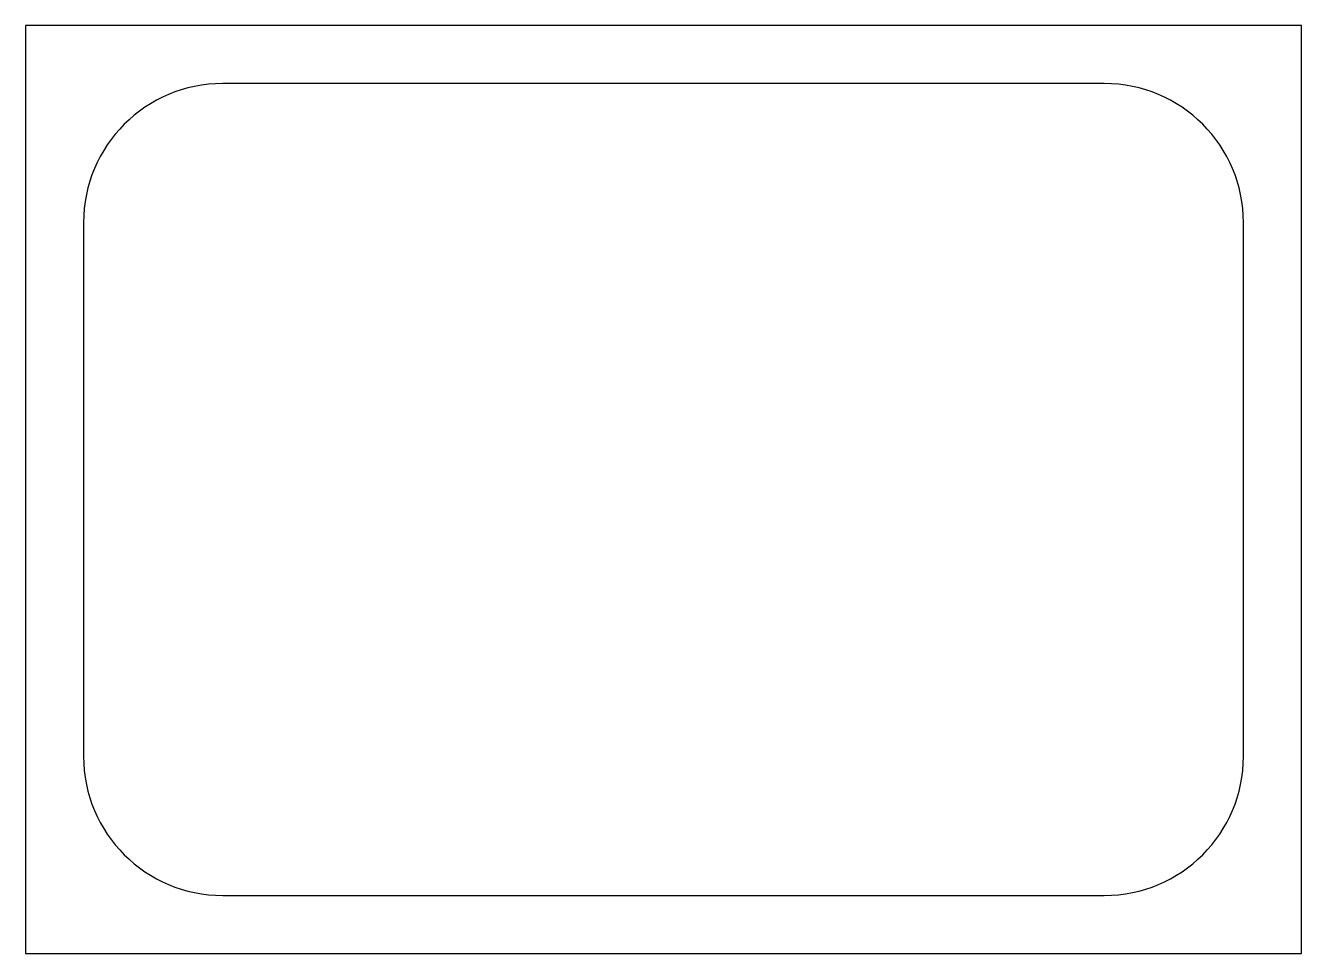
# Model space of a CAD drawing. Header units: millimetres. Extents: x -55 to 55, y -40 to 40.
import ezdxf

# ---------------------------------------------------------------- set-up
doc = ezdxf.new("R2010")
doc.units = ezdxf.units.MM
doc.layers.add('A_OUTSIDE_WALL_Z-30', color=2, linetype='CONTINUOUS')
doc.layers.add('BLANK', color=1, linetype='CONTINUOUS')

msp = doc.modelspace()

# ---------------------------------------------------------------- linework, layer by layer
at = {"layer": 'A_OUTSIDE_WALL_Z-30'}
for p, q in [((38, 35), (-38, 35)), ((-50, 23), (-50, -23)), ((50, -23), (50, 23)), ((-38, -35), (38, -35))]:
    msp.add_line(p, q, dxfattribs=at)
for centre, start, end in [((-38, 23), 90, 180), ((38, 23), 0, 90), ((-38, -23), 180, 270), ((38, -23), 270, 0)]:
    msp.add_arc(centre, 12, start, end, dxfattribs=at)
at = {"layer": 'BLANK'}
for p, q in [((55, 40), (-55, 40)), ((-55, 40), (-55, -40)), ((55, -40), (55, 40)), ((-55, -40), (55, -40))]:
    msp.add_line(p, q, dxfattribs=at)

doc.saveas('drawing.dxf')
